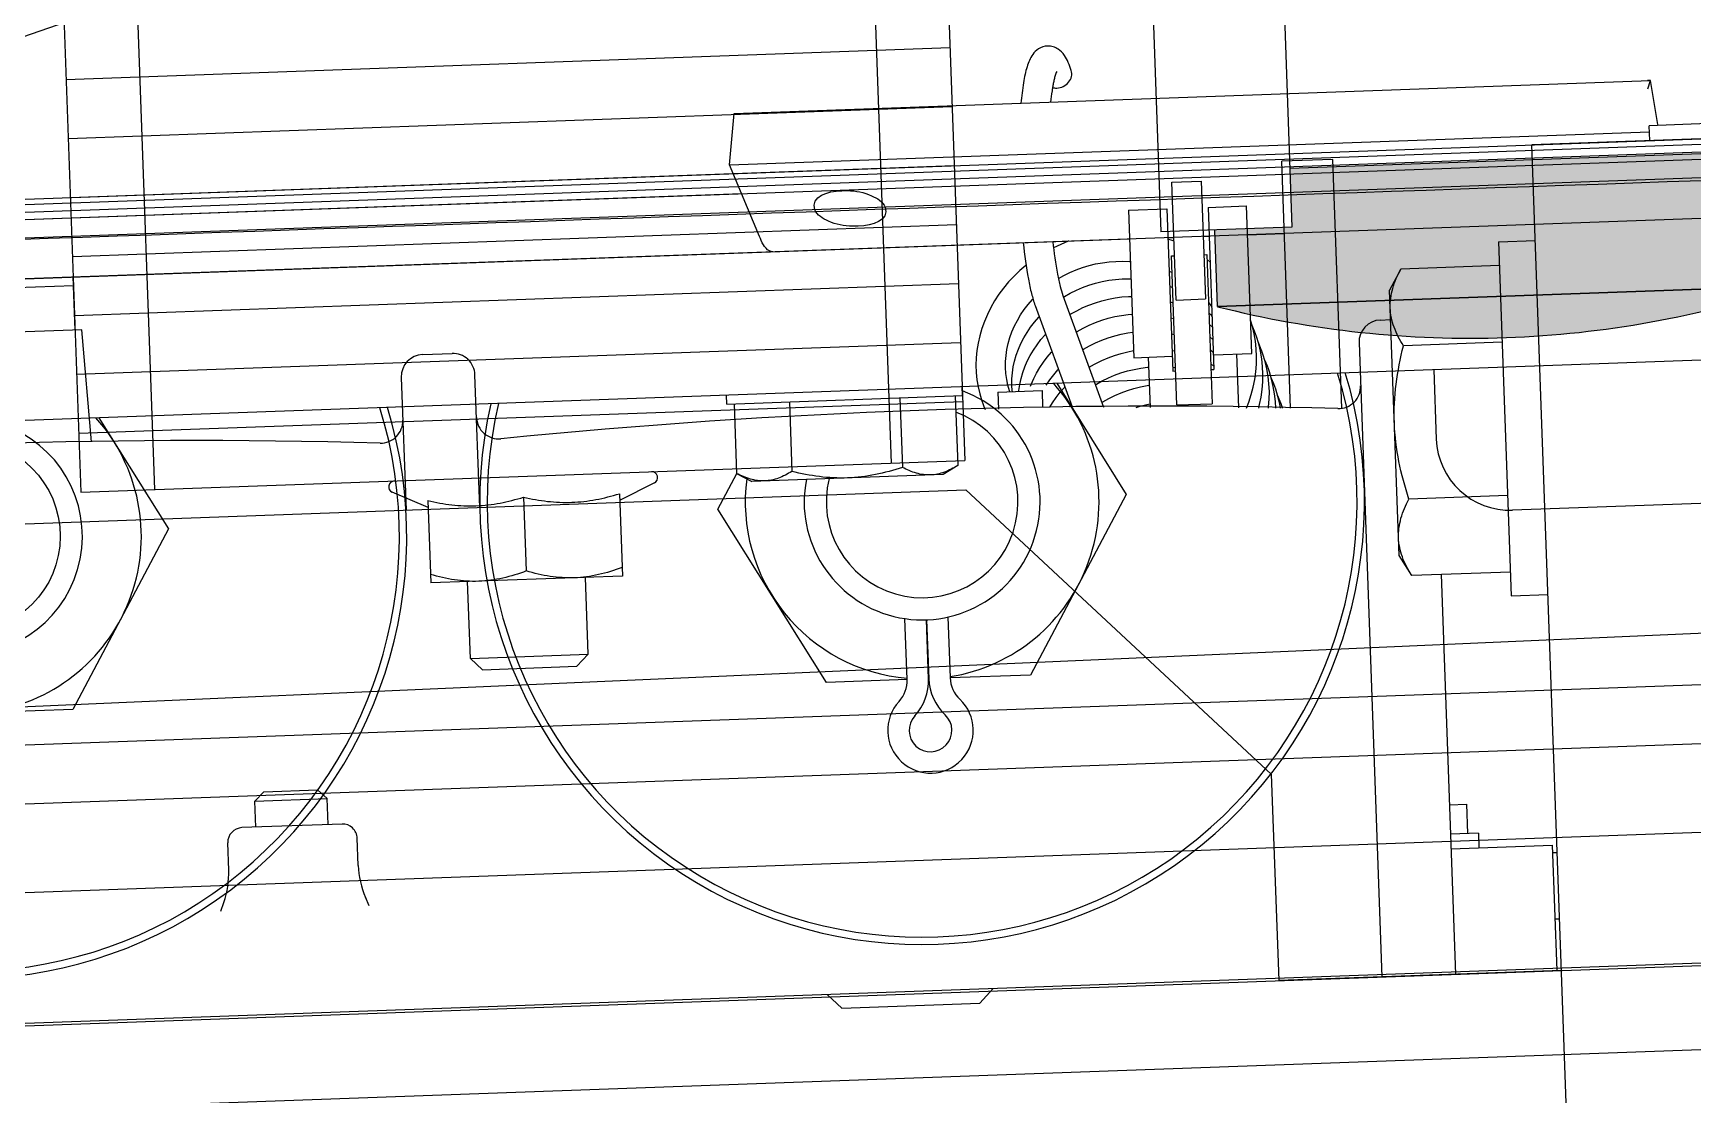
# Model space of a CAD drawing. Header units: millimetres. Extents: x 8884 to 18446, y 10737 to 16556.
# Drawn here: x 11240.74 to 11246.36, y 15458.94 to 15462.54 of the extents above; entities that cross this region are included whole.
import ezdxf

# ---------------------------------------------------------------- set-up
doc = ezdxf.new("R2010")
doc.units = ezdxf.units.MM
for name, color, linetype in [('ENSAMBLES', 7, 'Continuous'), ('FEATURES', 7, 'Continuous'), ('ZMATERIEL', 7, 'Continuous')]:
    doc.layers.add(name, color=color, linetype=linetype)

msp = doc.modelspace()

# ---------------------------------------------------------------- hatches: boundary and pattern name
at = {"layer": 'ZMATERIEL'}
for points in [[(11244.9968, 15462.0777), (11245.004, 15461.8778), (11244.7424, 15461.8684), (11244.7517, 15461.6086), (11246.7005, 15461.6786), (11246.6911, 15461.9385), (11246.4295, 15461.9291), (11246.4224, 15462.1289)], [(11246.7005, 15461.6786), (11246.7005, 15461.6786), (11244.7517, 15461.6086), (11244.7517, 15461.6086, 0.070709), (11245.7311, 15461.5037, 0.070709)]]:
    msp.add_hatch(color=252, dxfattribs=at).paths.add_polyline_path(points)

# ---------------------------------------------------------------- linework, layer by layer
at = {"color": 252, "linetype": 'Continuous'}
for p, q in [((11243.5732, 15463.0772, 84.487), (11243.6451, 15461.0784, 84.487)), ((11243.823, 15463.0861, 84.487), (11243.8949, 15461.0874, 84.487)), ((11240.825, 15462.9783, 84.487), (11240.8969, 15460.9796, 84.487)), ((11241.0748, 15462.9873, 84.487), (11241.1467, 15460.9886, 84.487)), ((11240.9013, 15462.5924, 84.487), (11239.9748, 15462.2723, 84.487)), ((11240.8465, 15462.3787, 84.487), (11243.8446, 15462.4865, 84.487)), ((11243.1124, 15462.2633, 84.487), (11246.2204, 15462.375, 84.487)), ((11246.2204, 15462.375, 84.487), (11246.2102, 15462.3747, 84.487)), ((11246.2111, 15462.3473, 84.487), (11246.2204, 15462.375, 84.487)), ((11246.2445, 15462.2262, 84.487), (11246.2204, 15462.375, 84.487)), ((11240.8537, 15462.1788, 84.487), (11243.8518, 15462.2867, 84.487)), ((11243.0969, 15462.0894, 84.487), (11243.1124, 15462.2633, 84.487)), ((11246.4155, 15462.2288, 84.487), (11246.2157, 15462.2216, 84.487)), ((11246.2175, 15462.1716, 84.487), (11246.2157, 15462.2216, 84.487)), ((11243.0969, 15462.0894, 84.487), (11246.2164, 15462.2016, 84.487)), ((11246.6343, 15462.1866, 84.487), (11245.8177, 15462.1572, 84.487)), ((11246.7896, 15462.1221, 84.487), (11234.5275, 15461.6811, 84.487)), ((11245.1423, 15462.1079, 84.487), (11244.9692, 15462.1017, 84.487)), ((11245.1726, 15461.2649, 84.487), (11245.1423, 15462.1079, 84.487)), ((11246.0387, 15456.0112, 84.487), (11245.8177, 15462.1572, 84.487)), ((11240.8609, 15461.979, 84.487), (11243.859, 15462.0868, 84.487)), ((11243.1984, 15461.8465, 84.487), (11243.0969, 15462.0894, 84.487)), ((11244.9993, 15461.2641, 84.487), (11244.9692, 15462.1017, 84.487)), ((11244.5965, 15462.0307, 84.487), (11244.6964, 15462.0343, 84.487)), ((11244.6108, 15461.631, 84.487), (11244.5965, 15462.0307, 84.487)), ((11244.6964, 15462.0343, 84.487), (11244.7108, 15461.6346, 84.487)), ((11243.1381, 15461.9908, 84.487), (11238.1682, 15461.8121, 84.487)), ((11243.3857, 15461.9372, 84.487), (11243.3832, 15461.9524, 84.487)), ((11243.6247, 15461.9458, 84.487), (11243.6272, 15461.9305, 84.487)), ((11244.4498, 15461.9354, 84.487), (11244.5797, 15461.9401, 84.487)), ((11244.5797, 15461.9401, 84.487), (11244.5995, 15461.3904, 84.487)), ((11244.7196, 15461.9451, 84.487), (11244.8495, 15461.9498, 84.487)), ((11244.7196, 15461.9451, 84.487), (11244.7394, 15461.3955, 84.487)), ((11244.8675, 15461.4501, 84.487), (11244.8495, 15461.9498, 84.487)), ((11246.9967, 15461.9294, 84.487), (11234.5347, 15461.4813, 84.487)), ((11240.8681, 15461.7791, 84.487), (11243.8662, 15461.8869, 84.487)), ((11244.4498, 15461.9354, 84.487), (11244.4678, 15461.4357, 84.487)), ((11238.1754, 15461.6122, 84.487), (11244.4533, 15461.838, 84.487)), ((11244.2456, 15461.8301, 84.487), (11244.2198, 15461.8197, 84.487)), ((11244.2471, 15461.8306, 84.487), (11244.2456, 15461.8301, 84.487)), ((11244.5832, 15461.8427, 84.487), (11244.6032, 15461.8434, 84.487)), ((11244.598, 15461.8324, 84.487), (11244.5834, 15461.8373, 84.487)), ((11244.6037, 15461.8301, 84.487), (11244.598, 15461.8324, 84.487)), ((11244.7031, 15461.847, 84.487), (11244.7231, 15461.8477, 84.487)), ((11244.853, 15461.8524, 84.487), (11244.978, 15461.8568, 84.487)), ((11245.7045, 15461.8279, 84.487), (11245.8294, 15461.8324, 84.487)), ((11245.7045, 15461.8279, 84.487), (11245.7476, 15460.6287, 84.487)), ((11244.2198, 15461.8197, 84.487), (11244.1951, 15461.8082, 84.487)), ((11244.5955, 15461.7806, 84.487), (11244.6055, 15461.7809, 84.487)), ((11244.6136, 15461.2754, 84.487), (11244.5955, 15461.7805, 84.487)), ((11244.7054, 15461.7845, 84.487), (11244.7154, 15461.7849, 84.487)), ((11244.7154, 15461.7849, 84.487), (11244.7336, 15461.2797, 84.487)), ((11244.0812, 15461.7308, 84.487), (11244.0616, 15461.7121, 84.487)), ((11244.1019, 15461.7485, 84.487), (11244.0812, 15461.7308, 84.487)), ((11244.1023, 15461.7488, 84.487), (11244.1019, 15461.7485, 84.487)), ((11244.2118, 15461.7035, 84.487), (11244.2305, 15461.7141, 84.487)), ((11244.2305, 15461.7141, 84.487), (11244.2511, 15461.7242, 84.487)), ((11244.2511, 15461.7242, 84.487), (11244.2722, 15461.7332, 84.487)), ((11244.2722, 15461.7332, 84.487), (11244.2939, 15461.7411, 84.487)), ((11244.2939, 15461.7411, 84.487), (11244.3159, 15461.7478, 84.487)), ((11244.3159, 15461.7478, 84.487), (11244.3383, 15461.7532, 84.487)), ((11244.3383, 15461.7532, 84.487), (11244.361, 15461.7575, 84.487)), ((11244.361, 15461.7575, 84.487), (11244.3838, 15461.7605, 84.487)), ((11244.3838, 15461.7605, 84.487), (11244.4068, 15461.7622, 84.487)), ((11244.4068, 15461.7622, 84.487), (11244.4297, 15461.7627, 84.487)), ((11244.4297, 15461.7627, 84.487), (11244.4526, 15461.7619, 84.487)), ((11244.4526, 15461.7619, 84.487), (11244.4561, 15461.7615, 84.487)), ((11244.5873, 15461.7287, 84.487), (11244.5975, 15461.7239, 84.487)), ((11244.7263, 15461.7599, 84.487), (11244.716, 15461.7681, 84.487)), ((11245.3728, 15461.7356, 84.487), (11245.3351, 15461.6646, 84.487)), ((11245.7074, 15461.7476, 84.487), (11245.3728, 15461.7356, 84.487)), ((11240.8719, 15461.6792, 84.487), (11239.4229, 15461.627, 84.487)), ((11240.8718, 15461.6824, 84.487), (11240.8708, 15461.7091, 84.487)), ((11240.8773, 15461.5293, 84.487), (11240.8719, 15461.6792, 84.487)), ((11240.8753, 15461.5792, 84.487), (11243.8734, 15461.687, 84.487)), ((11244.026, 15461.6718, 84.487), (11244.0102, 15461.6505, 84.487)), ((11244.0432, 15461.6924, 84.487), (11244.026, 15461.6718, 84.487)), ((11244.0616, 15461.7121, 84.487), (11244.0432, 15461.6924, 84.487)), ((11244.2523, 15461.6545, 84.487), (11244.2728, 15461.6647, 84.487)), ((11244.2728, 15461.6647, 84.487), (11244.2939, 15461.6737, 84.487)), ((11244.2939, 15461.6737, 84.487), (11244.3156, 15461.6816, 84.487)), ((11244.3156, 15461.6816, 84.487), (11244.3376, 15461.6883, 84.487)), ((11244.3376, 15461.6883, 84.487), (11244.36, 15461.6937, 84.487)), ((11244.36, 15461.6937, 84.487), (11244.3827, 15461.698, 84.487)), ((11244.3827, 15461.698, 84.487), (11244.4056, 15461.701, 84.487)), ((11244.4056, 15461.701, 84.487), (11244.4285, 15461.7027, 84.487)), ((11244.4285, 15461.7027, 84.487), (11244.4514, 15461.7032, 84.487)), ((11244.4514, 15461.7032, 84.487), (11244.4582, 15461.7029, 84.487)), ((11244.5892, 15461.6775, 84.487), (11244.5993, 15461.6734, 84.487)), ((11245.3675, 15460.7651, 84.487), (11245.3351, 15461.6646, 84.487)), ((11243.9826, 15461.6056, 84.487), (11243.971, 15461.5823, 84.487)), ((11243.9957, 15461.6284, 84.487), (11243.9826, 15461.6056, 84.487)), ((11244.0102, 15461.6505, 84.487), (11243.9957, 15461.6284, 84.487)), ((11244.0959, 15461.5985, 84.487), (11244.1093, 15461.6158, 84.487)), ((11244.1093, 15461.6158, 84.487), (11244.1237, 15461.6324, 84.487)), ((11244.1237, 15461.6324, 84.487), (11244.1259, 15461.6346, 84.487)), ((11244.1331, 15461.6125, 84.487), (11244.2586, 15461.2687, 84.487)), ((11244.227, 15461.6468, 84.487), (11244.3653, 15461.268, 84.487)), ((11244.229, 15461.6412, 84.487), (11244.2324, 15461.6433, 84.487)), ((11244.2324, 15461.6433, 84.487), (11244.2523, 15461.6545, 84.487)), ((11244.274, 15461.595, 84.487), (11244.2945, 15461.6052, 84.487)), ((11244.2945, 15461.6052, 84.487), (11244.3157, 15461.6142, 84.487)), ((11244.3157, 15461.6142, 84.487), (11244.3373, 15461.6221, 84.487)), ((11244.3373, 15461.6221, 84.487), (11244.3594, 15461.6288, 84.487)), ((11244.3594, 15461.6288, 84.487), (11244.3818, 15461.6342, 84.487)), ((11244.3818, 15461.6342, 84.487), (11244.4044, 15461.6385, 84.487)), ((11244.4044, 15461.6385, 84.487), (11244.4273, 15461.6415, 84.487)), ((11244.4273, 15461.6415, 84.487), (11244.4502, 15461.6432, 84.487)), ((11244.4502, 15461.6432, 84.487), (11244.4603, 15461.6434, 84.487)), ((11244.5911, 15461.6249, 84.487), (11244.6012, 15461.6215, 84.487)), ((11244.6108, 15461.631, 84.487), (11244.7108, 15461.6346, 84.487)), ((11244.7212, 15461.6225, 84.487), (11244.7318, 15461.6076, 84.487)), ((11243.9608, 15461.5585, 84.487), (11243.9522, 15461.5343, 84.487)), ((11243.971, 15461.5823, 84.487), (11243.9608, 15461.5585, 84.487)), ((11244.063, 15461.5431, 84.487), (11244.0728, 15461.5621, 84.487)), ((11244.0728, 15461.5621, 84.487), (11244.0837, 15461.5806, 84.487)), ((11244.0837, 15461.5806, 84.487), (11244.0959, 15461.5985, 84.487)), ((11244.1176, 15461.539, 84.487), (11244.131, 15461.5563, 84.487)), ((11244.131, 15461.5563, 84.487), (11244.1454, 15461.5729, 84.487)), ((11244.1454, 15461.5729, 84.487), (11244.1469, 15461.5744, 84.487)), ((11244.2508, 15461.5817, 84.487), (11244.2541, 15461.5838, 84.487)), ((11244.2541, 15461.5838, 84.487), (11244.274, 15461.595, 84.487)), ((11244.2957, 15461.5355, 84.487), (11244.3163, 15461.5457, 84.487)), ((11244.3163, 15461.5457, 84.487), (11244.3374, 15461.5547, 84.487)), ((11244.3374, 15461.5547, 84.487), (11244.359, 15461.5626, 84.487)), ((11244.359, 15461.5626, 84.487), (11244.3811, 15461.5692, 84.487)), ((11244.3811, 15461.5692, 84.487), (11244.4035, 15461.5747, 84.487)), ((11244.4035, 15461.5747, 84.487), (11244.4262, 15461.579, 84.487)), ((11244.4262, 15461.579, 84.487), (11244.449, 15461.582, 84.487)), ((11244.449, 15461.582, 84.487), (11244.4625, 15461.583, 84.487)), ((11244.593, 15461.5711, 84.487), (11244.6031, 15461.5684, 84.487)), ((11244.7225, 15461.5876, 84.487), (11244.7279, 15461.5818, 84.487)), ((11244.7239, 15461.5485, 84.487), (11244.7342, 15461.5387, 84.487)), ((11244.7279, 15461.5818, 84.487), (11244.7329, 15461.5756, 84.487)), ((11244.8697, 15461.5419, 84.487), (11244.8635, 15461.5623, 84.487)), ((11244.8772, 15461.5255, 84.487), (11244.8683, 15461.5465, 84.487)), ((11248.7478, 15461.5121, 84.487), (11235.991, 15461.0533, 84.487)), ((11240.8999, 15461.5301, 84.487), (11239.473, 15461.4788, 84.487)), ((11240.9334, 15461.151, 84.487), (11240.8999, 15461.5301, 84.487)), ((11243.9451, 15461.5098, 84.487), (11243.9396, 15461.485, 84.487)), ((11243.9522, 15461.5343, 84.487), (11243.9451, 15461.5098, 84.487)), ((11244.0417, 15461.484, 84.487), (11244.0475, 15461.504, 84.487)), ((11244.0475, 15461.504, 84.487), (11244.0546, 15461.5237, 84.487)), ((11244.0546, 15461.5237, 84.487), (11244.063, 15461.5431, 84.487)), ((11244.0848, 15461.4836, 84.487), (11244.0945, 15461.5026, 84.487)), ((11244.0945, 15461.5026, 84.487), (11244.1055, 15461.5211, 84.487)), ((11244.1055, 15461.5211, 84.487), (11244.1176, 15461.539, 84.487)), ((11244.1394, 15461.4795, 84.487), (11244.1527, 15461.4968, 84.487)), ((11244.1527, 15461.4968, 84.487), (11244.1672, 15461.5134, 84.487)), ((11244.1672, 15461.5134, 84.487), (11244.1687, 15461.5149, 84.487)), ((11244.2725, 15461.5222, 84.487), (11244.2758, 15461.5243, 84.487)), ((11244.2758, 15461.5243, 84.487), (11244.2957, 15461.5355, 84.487)), ((11244.338, 15461.4862, 84.487), (11244.3591, 15461.4952, 84.487)), ((11244.3591, 15461.4952, 84.487), (11244.3808, 15461.5031, 84.487)), ((11244.3808, 15461.5031, 84.487), (11244.4028, 15461.5097, 84.487)), ((11244.4028, 15461.5097, 84.487), (11244.4252, 15461.5152, 84.487)), ((11244.4252, 15461.5152, 84.487), (11244.4479, 15461.5195, 84.487)), ((11244.4479, 15461.5195, 84.487), (11244.4647, 15461.5217, 84.487)), ((11244.595, 15461.5162, 84.487), (11244.605, 15461.5141, 84.487)), ((11244.7254, 15461.5063, 84.487), (11244.7357, 15461.4978, 84.487)), ((11244.8756, 15461.5168, 84.487), (11244.8697, 15461.5419, 84.487)), ((11244.8799, 15461.4914, 84.487), (11244.8756, 15461.5168, 84.487)), ((11244.8805, 15461.5169, 84.487), (11244.8772, 15461.5255, 84.487)), ((11244.8827, 15461.4657, 84.487), (11244.8799, 15461.4914, 84.487)), ((11244.8839, 15461.507, 84.487), (11244.8805, 15461.5169, 84.487)), ((11244.8914, 15461.4824, 84.487), (11244.8839, 15461.507, 84.487)), ((11245.7167, 15461.488, 84.487), (11245.3821, 15461.4759, 84.487)), ((11240.8825, 15461.3794, 84.487), (11243.8805, 15461.4872, 84.487)), ((11243.9333, 15461.4352, 84.487), (11243.9325, 15461.4103, 84.487)), ((11243.9356, 15461.4601, 84.487), (11243.9333, 15461.4352, 84.487)), ((11243.9396, 15461.485, 84.487), (11243.9356, 15461.4601, 84.487)), ((11244.0328, 15461.423, 84.487), (11244.0343, 15461.4434, 84.487)), ((11244.0343, 15461.4434, 84.487), (11244.0373, 15461.4637, 84.487)), ((11244.0373, 15461.4637, 84.487), (11244.0417, 15461.484, 84.487)), ((11244.0634, 15461.4244, 84.487), (11244.0692, 15461.4445, 84.487)), ((11244.0692, 15461.4445, 84.487), (11244.0763, 15461.4642, 84.487)), ((11244.0763, 15461.4642, 84.487), (11244.0848, 15461.4836, 84.487)), ((11244.1065, 15461.4241, 84.487), (11244.1162, 15461.4431, 84.487)), ((11244.1162, 15461.4431, 84.487), (11244.1272, 15461.4616, 84.487)), ((11244.1272, 15461.4616, 84.487), (11244.1394, 15461.4795, 84.487)), ((11244.1611, 15461.42, 84.487), (11244.1744, 15461.4373, 84.487)), ((11244.1744, 15461.4373, 84.487), (11244.1889, 15461.4539, 84.487)), ((11244.1889, 15461.4539, 84.487), (11244.1904, 15461.4554, 84.487)), ((11244.2942, 15461.4627, 84.487), (11244.2976, 15461.4648, 84.487)), ((11244.2976, 15461.4648, 84.487), (11244.3175, 15461.476, 84.487)), ((11244.3175, 15461.476, 84.487), (11244.338, 15461.4862, 84.487)), ((11244.3597, 15461.4267, 84.487), (11244.3809, 15461.4357, 84.487)), ((11244.3809, 15461.4357, 84.487), (11244.4025, 15461.4436, 84.487)), ((11244.4025, 15461.4436, 84.487), (11244.4246, 15461.4502, 84.487)), ((11244.4246, 15461.4502, 84.487), (11244.447, 15461.4557, 84.487)), ((11244.447, 15461.4557, 84.487), (11244.4669, 15461.4595, 84.487)), ((11244.4678, 15461.4357, 84.487), (11244.5977, 15461.4404, 84.487)), ((11244.5239, 15461.267, 84.487), (11244.5177, 15461.4375, 84.487)), ((11244.597, 15461.4603, 84.487), (11244.607, 15461.4588, 84.487)), ((11244.727, 15461.4614, 84.487), (11244.7284, 15461.4606, 84.487)), ((11244.7284, 15461.4606, 84.487), (11244.7373, 15461.4541, 84.487)), ((11244.7376, 15461.4454, 84.487), (11244.8675, 15461.4501, 84.487)), ((11244.8241, 15461.2652, 84.487), (11244.8175, 15461.4483, 84.487)), ((11244.8838, 15461.4398, 84.487), (11244.8827, 15461.4657, 84.487)), ((11244.8834, 15461.4138, 84.487), (11244.8838, 15461.4398, 84.487)), ((11244.8989, 15461.466, 84.487), (11244.89, 15461.487, 84.487)), ((11244.8973, 15461.4573, 84.487), (11244.8914, 15461.4824, 84.487)), ((11244.9016, 15461.4319, 84.487), (11244.8973, 15461.4573, 84.487)), ((11244.9022, 15461.4574, 84.487), (11244.8989, 15461.466, 84.487)), ((11244.9044, 15461.4062, 84.487), (11244.9016, 15461.4319, 84.487)), ((11244.9057, 15461.4475, 84.487), (11244.9022, 15461.4574, 84.487)), ((11244.9131, 15461.4229, 84.487), (11244.9057, 15461.4475, 84.487)), ((11243.9325, 15461.4103, 84.487), (11243.9334, 15461.3855, 84.487)), ((11243.9334, 15461.3855, 84.487), (11243.9358, 15461.3609, 84.487)), ((11244.0326, 15461.4026, 84.487), (11244.0328, 15461.423, 84.487)), ((11244.034, 15461.3824, 84.487), (11244.0326, 15461.4026, 84.487)), ((11244.0367, 15461.3623, 84.487), (11244.034, 15461.3824, 84.487)), ((11244.0545, 15461.3635, 84.487), (11244.0561, 15461.3839, 84.487)), ((11244.0561, 15461.3839, 84.487), (11244.0591, 15461.4042, 84.487)), ((11244.0591, 15461.4042, 84.487), (11244.0634, 15461.4244, 84.487)), ((11244.0852, 15461.3649, 84.487), (11244.0909, 15461.385, 84.487)), ((11244.0909, 15461.385, 84.487), (11244.098, 15461.4047, 84.487)), ((11244.098, 15461.4047, 84.487), (11244.1065, 15461.4241, 84.487)), ((11244.1282, 15461.3646, 84.487), (11244.1379, 15461.3836, 84.487)), ((11244.1379, 15461.3836, 84.487), (11244.1489, 15461.4021, 84.487)), ((11244.1489, 15461.4021, 84.487), (11244.1611, 15461.42, 84.487)), ((11244.1828, 15461.3605, 84.487), (11244.1962, 15461.3778, 84.487)), ((11244.1962, 15461.3778, 84.487), (11244.2106, 15461.3944, 84.487)), ((11244.2106, 15461.3944, 84.487), (11244.2121, 15461.3959, 84.487)), ((11244.3159, 15461.4032, 84.487), (11244.3193, 15461.4053, 84.487)), ((11244.3193, 15461.4053, 84.487), (11244.3392, 15461.4165, 84.487)), ((11244.3392, 15461.4165, 84.487), (11244.3597, 15461.4267, 84.487)), ((11244.3814, 15461.3672, 84.487), (11244.4026, 15461.3762, 84.487)), ((11244.4026, 15461.3762, 84.487), (11244.4242, 15461.384, 84.487)), ((11244.4242, 15461.384, 84.487), (11244.4463, 15461.3907, 84.487)), ((11244.4463, 15461.3907, 84.487), (11244.4687, 15461.3962, 84.487)), ((11244.4687, 15461.3962, 84.487), (11244.4913, 15461.4005, 84.487)), ((11244.4913, 15461.4005, 84.487), (11244.5142, 15461.4035, 84.487)), ((11244.5142, 15461.4035, 84.487), (11244.519, 15461.4038, 84.487)), ((11244.599, 15461.4034, 84.487), (11244.6057, 15461.4027, 84.487)), ((11244.5995, 15461.3904, 84.487), (11244.6095, 15461.3908, 84.487)), ((11244.6057, 15461.4027, 84.487), (11244.6091, 15461.4022, 84.487)), ((11244.7287, 15461.4144, 84.487), (11244.7316, 15461.4128, 84.487)), ((11244.7294, 15461.3951, 84.487), (11244.7394, 15461.3955, 84.487)), ((11244.7316, 15461.4128, 84.487), (11244.7389, 15461.4082, 84.487)), ((11244.8779, 15461.3618, 84.487), (11244.8814, 15461.3878, 84.487)), ((11244.8814, 15461.3878, 84.487), (11244.8834, 15461.4138, 84.487)), ((11244.9056, 15461.3803, 84.487), (11244.9044, 15461.4062, 84.487)), ((11244.9052, 15461.3543, 84.487), (11244.9056, 15461.3803, 84.487)), ((11244.9207, 15461.4065, 84.487), (11244.9117, 15461.4274, 84.487)), ((11244.919, 15461.3978, 84.487), (11244.9131, 15461.4229, 84.487)), ((11244.9233, 15461.3724, 84.487), (11244.919, 15461.3978, 84.487)), ((11244.9239, 15461.3979, 84.487), (11244.9207, 15461.4065, 84.487)), ((11244.9274, 15461.388, 84.487), (11244.9239, 15461.3979, 84.487)), ((11244.9348, 15461.3634, 84.487), (11244.9274, 15461.388, 84.487)), ((11245.4849, 15461.3948, 84.487), (11245.4933, 15461.1599, 84.487)), ((11243.887, 15461.3073, 84.487), (11243.8859, 15461.3373, 84.487)), ((11243.9358, 15461.3609, 84.487), (11243.9398, 15461.3366, 84.487)), ((11243.9398, 15461.3366, 84.487), (11243.9453, 15461.3127, 84.487)), ((11244.0067, 15461.3191, 84.487), (11244.1566, 15461.3245, 84.487)), ((11244.0067, 15461.3191, 84.487), (11244.0087, 15461.2616, 84.487)), ((11244.0409, 15461.3426, 84.487), (11244.0367, 15461.3623, 84.487)), ((11244.0465, 15461.3232, 84.487), (11244.0409, 15461.3426, 84.487)), ((11244.0474, 15461.3206, 84.487), (11244.0465, 15461.3232, 84.487)), ((11244.0544, 15461.3431, 84.487), (11244.0545, 15461.3635, 84.487)), ((11244.0557, 15461.3229, 84.487), (11244.0544, 15461.3431, 84.487)), ((11244.056, 15461.3209, 84.487), (11244.0557, 15461.3229, 84.487)), ((11244.0776, 15461.3216, 84.487), (11244.0778, 15461.3244, 84.487)), ((11244.0778, 15461.3244, 84.487), (11244.0808, 15461.3447, 84.487)), ((11244.0808, 15461.3447, 84.487), (11244.0852, 15461.3649, 84.487)), ((11244.1174, 15461.3386, 84.487), (11244.1198, 15461.3452, 84.487)), ((11244.1198, 15461.3452, 84.487), (11244.1282, 15461.3646, 84.487)), ((11244.1566, 15461.3245, 84.487), (11244.1586, 15461.267, 84.487)), ((11244.1706, 15461.3426, 84.487), (11244.1828, 15461.3605, 84.487)), ((11244.2179, 15461.3183, 84.487), (11244.2324, 15461.3349, 84.487)), ((11244.2324, 15461.3349, 84.487), (11244.2339, 15461.3364, 84.487)), ((11244.3377, 15461.3437, 84.487), (11244.341, 15461.3458, 84.487)), ((11244.341, 15461.3458, 84.487), (11244.3609, 15461.357, 84.487)), ((11244.3609, 15461.357, 84.487), (11244.3814, 15461.3672, 84.487)), ((11244.4243, 15461.3167, 84.487), (11244.4459, 15461.3245, 84.487)), ((11244.4459, 15461.3245, 84.487), (11244.468, 15461.3312, 84.487)), ((11244.468, 15461.3312, 84.487), (11244.4904, 15461.3367, 84.487)), ((11244.4904, 15461.3367, 84.487), (11244.5131, 15461.341, 84.487)), ((11244.5131, 15461.341, 84.487), (11244.5212, 15461.342, 84.487)), ((11244.866, 15461.3104, 84.487), (11244.8727, 15461.336, 84.487)), ((11244.8727, 15461.336, 84.487), (11244.8779, 15461.3618, 84.487)), ((11244.8996, 15461.3023, 84.487), (11244.9032, 15461.3283, 84.487)), ((11244.9032, 15461.3283, 84.487), (11244.9052, 15461.3543, 84.487)), ((11244.9261, 15461.3467, 84.487), (11244.9233, 15461.3724, 84.487)), ((11244.9273, 15461.3208, 84.487), (11244.9261, 15461.3467, 84.487)), ((11244.9269, 15461.2949, 84.487), (11244.9273, 15461.3208, 84.487)), ((11244.9424, 15461.347, 84.487), (11244.9335, 15461.3679, 84.487)), ((11244.9407, 15461.3383, 84.487), (11244.9348, 15461.3634, 84.487)), ((11244.9451, 15461.3129, 84.487), (11244.9407, 15461.3383, 84.487)), ((11244.9456, 15461.3384, 84.487), (11244.9424, 15461.347, 84.487)), ((11244.9491, 15461.3285, 84.487), (11244.9456, 15461.3384, 84.487)), ((11244.9566, 15461.3039, 84.487), (11244.9491, 15461.3285, 84.487)), ((11240.8897, 15461.1795, 84.487), (11243.8877, 15461.2873, 84.487)), ((11243.0875, 15461.2785, 84.487), (11243.0865, 15461.3085, 84.487)), ((11243.0875, 15461.2785, 84.487), (11243.887, 15461.3073, 84.487)), ((11243.1122, 15461.2794, 84.487), (11243.1207, 15461.0436, 84.487)), ((11243.2998, 15461.2862, 84.487), (11243.3082, 15461.0503, 84.487)), ((11243.6748, 15461.2997, 84.487), (11243.6833, 15461.0638, 84.487)), ((11243.8623, 15461.3064, 84.487), (11243.8708, 15461.0706, 84.487)), ((11243.9453, 15461.3127, 84.487), (11243.9524, 15461.2892, 84.487)), ((11243.9524, 15461.2892, 84.487), (11243.9555, 15461.2803, 84.487)), ((11243.9555, 15461.2803, 84.487), (11243.9592, 15461.2707, 84.487)), ((11243.9592, 15461.2707, 84.487), (11243.9638, 15461.26, 84.487)), ((11244.1834, 15461.2679, 84.487), (11244.1924, 15461.2831, 84.487)), ((11244.1924, 15461.2831, 84.487), (11244.2046, 15461.301, 84.487)), ((11244.2046, 15461.301, 84.487), (11244.2179, 15461.3183, 84.487)), ((11244.2483, 15461.2687, 84.487), (11244.2541, 15461.2754, 84.487)), ((11244.2541, 15461.2754, 84.487), (11244.2556, 15461.2769, 84.487)), ((11244.3594, 15461.2842, 84.487), (11244.3628, 15461.2863, 84.487)), ((11244.3628, 15461.2863, 84.487), (11244.3826, 15461.2975, 84.487)), ((11244.3826, 15461.2975, 84.487), (11244.4032, 15461.3077, 84.487)), ((11244.4032, 15461.3077, 84.487), (11244.4243, 15461.3167, 84.487)), ((11244.4753, 15461.2673, 84.487), (11244.4897, 15461.2717, 84.487)), ((11244.4897, 15461.2717, 84.487), (11244.5121, 15461.2772, 84.487)), ((11244.5121, 15461.2772, 84.487), (11244.5234, 15461.2793, 84.487)), ((11244.6136, 15461.2754, 84.487), (11244.7336, 15461.2797, 84.487)), ((11244.8498, 15461.265, 84.487), (11244.8577, 15461.2851, 84.487)), ((11244.8577, 15461.2851, 84.487), (11244.866, 15461.3104, 84.487)), ((11244.8913, 15461.2648, 84.487), (11244.8944, 15461.2765, 84.487)), ((11244.8944, 15461.2765, 84.487), (11244.8996, 15461.3023, 84.487)), ((11244.9243, 15461.2646, 84.487), (11244.9249, 15461.2688, 84.487)), ((11244.9249, 15461.2688, 84.487), (11244.9269, 15461.2949, 84.487)), ((11244.9478, 15461.2872, 84.487), (11244.9451, 15461.3129, 84.487)), ((11244.9489, 15461.2644, 84.487), (11244.9478, 15461.2872, 84.487)), ((11244.9641, 15461.2875, 84.487), (11244.9552, 15461.3084, 84.487)), ((11244.9625, 15461.2788, 84.487), (11244.9566, 15461.3039, 84.487)), ((11244.9649, 15461.2643, 84.487), (11244.9625, 15461.2788, 84.487)), ((11244.9674, 15461.2789, 84.487), (11244.9641, 15461.2875, 84.487)), ((11244.9709, 15461.269, 84.487), (11244.9674, 15461.2789, 84.487)), ((11244.9723, 15461.2643, 84.487), (11244.9709, 15461.269, 84.487)), ((11240.8969, 15460.9796, 84.487), (11243.8949, 15461.0874, 84.487)), ((11243.1207, 15461.0436, 84.487), (11243.172, 15461.0164, 84.487)), ((11243.8216, 15461.0398, 84.487), (11243.172, 15461.0164, 84.487)), ((11243.8708, 15461.0706, 84.487), (11243.8216, 15461.0398, 84.487)), ((11238.5788, 15460.7962, 84.487), (11243.8985, 15460.9875, 84.487)), ((11242.8417, 15461.0114, 84.487), (11242.7241, 15460.9513, 84.487)), ((11244.9338, 15460.0241, 84.487), (11243.8985, 15460.9875, 84.487)), ((11242.0745, 15460.928, 84.487), (11241.9528, 15460.9794, 84.487)), ((11242.0736, 15460.9514, 84.487), (11242.0837, 15460.6721, 84.487)), ((11242.3984, 15460.9631, 84.487), (11242.4074, 15460.7128, 84.487)), ((11242.7232, 15460.9747, 84.487), (11242.7333, 15460.6954, 84.487)), ((11245.7354, 15460.9687, 84.487), (11245.4008, 15460.9567, 84.487)), ((11247.0014, 15460.964, 84.487), (11245.7522, 15460.9191, 84.487)), ((11245.4101, 15460.697, 84.487), (11245.3675, 15460.7651, 84.487)), ((11245.7447, 15460.709, 84.487), (11245.4101, 15460.697, 84.487)), ((11242.7333, 15460.6954, 84.487), (11242.0837, 15460.6721, 84.487)), ((11242.2179, 15460.4167, 84.487), (11242.2086, 15460.6766, 84.487)), ((11242.6177, 15460.4311, 84.487), (11242.6083, 15460.6909, 84.487)), ((11233.8911, 15459.9534, 84.487), (11248.6255, 15460.6008, 84.487)), ((11245.7476, 15460.6287, 84.487), (11245.8725, 15460.6332, 84.487)), ((11242.2179, 15460.4167, 84.487), (11242.6177, 15460.4311, 84.487)), ((11242.6177, 15460.4311, 84.487), (11242.5791, 15460.3897, 84.487)), ((11247.3832, 15460.3623, 84.487), (11234.3517, 15459.8937, 84.487)), ((11242.2179, 15460.4167, 84.487), (11242.2594, 15460.3782, 84.487)), ((11242.2594, 15460.3782, 84.487), (11242.5791, 15460.3897, 84.487)), ((11247.3904, 15460.1625, 84.487), (11234.7986, 15459.7096, 84.487)), ((11247.3904, 15460.1625, 84.487), (11234.7986, 15459.7096, 84.487)), ((11247.6053, 15460.1702, 84.487), (11236.1277, 15459.7574, 84.487)), ((11241.5174, 15459.9648, 84.487), (11241.6999, 15459.9713, 84.487)), ((11241.6999, 15459.9713, 84.487), (11241.7322, 15459.9413, 84.487)), ((11244.9338, 15460.0241, 84.487), (11244.959, 15459.3245, 84.487)), ((11241.5174, 15459.9648, 84.487), (11241.4874, 15459.9325, 84.487)), ((11241.4874, 15459.9325, 84.487), (11241.7322, 15459.9413, 84.487)), ((11241.4905, 15459.8447, 84.487), (11241.4874, 15459.9325, 84.487)), ((11241.7354, 15459.8535, 84.487), (11241.7322, 15459.9413, 84.487)), ((11245.5379, 15459.9207, 84.487), (11245.5961, 15459.9228, 84.487)), ((11245.5961, 15459.9228, 84.487), (11245.5997, 15459.8229, 84.487)), ((11247.4162, 15459.8632, 84.487), (11236.1385, 15459.4576, 84.487)), ((11241.7826, 15459.8552, 84.487), (11241.4433, 15459.843, 84.487)), ((11241.8377, 15459.7151, 84.487), (11241.8344, 15459.807, 84.487)), ((11245.6364, 15459.8242, 84.487), (11245.5415, 15459.8208, 84.487)), ((11245.6364, 15459.8242, 84.487), (11245.6382, 15459.7742, 84.487)), ((11241.3984, 15459.6993, 84.487), (11241.3951, 15459.7912, 84.487)), ((11245.5433, 15459.7708, 84.487), (11245.8881, 15459.7832, 84.487)), ((11245.9034, 15459.3585, 84.487), (11245.8881, 15459.7832, 84.487)), ((11245.889, 15459.7582, 84.487), (11245.904, 15459.7588, 84.487)), ((11241.3713, 15459.5594, 84.487), (11241.3818, 15459.5895, 84.487)), ((11241.8748, 15459.5775, 84.487), (11241.8621, 15459.6068, 84.487)), ((11245.8971, 15459.5334, 84.487), (11245.9121, 15459.5339, 84.487)), ((11249.7306, 15459.5041, 84.487), (11236.8389, 15459.0405, 84.487)), ((11234.8155, 15458.9597, 84.487), (11248.3068, 15459.4449, 84.487)), ((11245.9183, 15459.359, 84.487), (11244.959, 15459.3245, 84.487)), ((11243.9913, 15459.2977, 84.487), (11243.9451, 15459.248, 84.487)), ((11243.4277, 15459.2775, 84.487), (11243.4774, 15459.2312, 84.487)), ((11243.4774, 15459.2312, 84.487), (11243.9451, 15459.248, 84.487)), ((11225.8815, 15458.3533, 84.487), (11247.3177, 15459.1242, 84.487))]:
    msp.add_line(p, q, dxfattribs=at)
for centre, radius, start, end in [((11245.7432, 15461.1689, 84.487), 0.25, 182.0597, 272.0597), ((11242.8326, 15461.0292, 84.487), 0.02, 297.0597, 92.0597), ((11241.9606, 15460.9979, 84.487), 0.02, 92.0597, 247.0597), ((11241.4451, 15459.793, 84.487), 0.05, 92.0597, 182.0597), ((11241.7844, 15459.8052, 84.487), 0.05, 2.0597, 92.0597), ((11241.0986, 15459.6885, 84.487), 0.3, 340.7228, 2.0597), ((11242.1375, 15459.7259, 84.487), 0.3, 182.0597, 203.3965)]:
    msp.add_arc(centre, radius, start, end, dxfattribs=at)
for points, start_tangent, end_tangent in [([(11244.175, 15462.4919, 84.487), (11244.1442, 15462.482, 84.487), (11244.1249, 15462.4633, 84.487), (11244.1135, 15462.4432, 84.487), (11244.1055, 15462.4212, 84.487), (11244.099, 15462.3961, 84.487), (11244.0935, 15462.3673, 84.487), (11244.0849, 15462.2983, 84.487)], (-0.999355, -0.035922), (-0.091374, -0.995817)), ([(11244.2555, 15462.409, 84.487), (11244.2453, 15462.4365, 84.487), (11244.2323, 15462.4602, 84.487), (11244.2111, 15462.4815, 84.487), (11244.1946, 15462.4893, 84.487), (11244.175, 15462.4919, 84.487)], (-0.304025, 0.952664), (-0.999355, -0.035922)), ([(11244.2062, 15462.4051, 84.487), (11244.2034, 15462.3986, 84.487), (11244.2011, 15462.392, 84.487), (11244.1975, 15462.3784, 84.487), (11244.1946, 15462.3647, 84.487), (11244.1921, 15462.3509, 84.487)], (-0.494038, -0.86944), (-0.163433, -0.986554)), ([(11244.2061, 15462.3495, 84.487), (11244.2286, 15462.3551, 84.487), (11244.2467, 15462.3691, 84.487), (11244.2564, 15462.3885, 84.487), (11244.2555, 15462.409, 84.487)], (0.999354, 0.03594), (-0.304023, 0.952665)), ([(11244.1921, 15462.3509, 84.487), (11244.1904, 15462.3398, 84.487), (11244.1857, 15462.302, 84.487)], (-0.163414, -0.986558), (-0.102532, -0.99473)), ([(11244.1921, 15462.3508, 84.487), (11244.2061, 15462.3495, 84.487)], (0.974166, -0.225834), (0.999354, 0.03594)), ([(11243.3832, 15461.9524, 84.487), (11243.4953, 15462.0019, 84.487), (11243.5783, 15461.9846, 84.487), (11243.6247, 15461.9458, 84.487)], (0.09108, 0.995844), (0.385414, -0.922744)), ([(11243.6272, 15461.9305, 84.487), (11243.5152, 15461.881, 84.487), (11243.4322, 15461.8983, 84.487), (11243.3857, 15461.9372, 84.487)], (-0.09108, -0.995844), (-0.385414, 0.922744)), ([(11243.2437, 15461.7945, 84.487), (11243.2322, 15461.7975, 84.487), (11243.1984, 15461.8465, 84.487)], (-0.999354, -0.03594), (-0.385414, 0.922744)), ([(11244.1927, 15461.8286, 84.487), (11244.2087, 15461.7188, 84.487), (11244.2179, 15461.677, 84.487), (11244.227, 15461.6468, 84.487)], (0.110532, -0.993873), (0.343007, -0.939333)), ([(11244.0925, 15461.825, 84.487), (11244.1101, 15461.702, 84.487), (11244.1209, 15461.6527, 84.487), (11244.1331, 15461.6125, 84.487)], (0.107064, -0.994252), (0.343007, -0.939333)), ([(11245.3373, 15461.6043, 84.487), (11245.3457, 15461.6703, 84.487), (11245.3728, 15461.7356, 84.487)], (-0.03594, 0.999354), (0.468552, 0.883436)), ([(11245.3821, 15461.4759, 84.487), (11245.3505, 15461.5391, 84.487), (11245.3373, 15461.6043, 84.487)], (-0.530802, 0.847496), (-0.03594, 0.999354)), ([(11245.3513, 15461.2148, 84.487), (11245.3574, 15461.3465, 84.487), (11245.3821, 15461.4759, 84.487)], (-0.03594, 0.999354), (0.242641, 0.970116)), ([(11245.4008, 15460.9567, 84.487), (11245.3668, 15461.084, 84.487), (11245.3513, 15461.2148, 84.487)], (-0.311701, 0.95018), (-0.03594, 0.999354)), ([(11243.2155, 15461.018, 84.487), (11243.1917, 15461.0191, 84.487), (11243.1678, 15461.0241, 84.487), (11243.1207, 15461.0436, 84.487)], (-0.999354, -0.03594), (-0.883436, 0.468552)), ([(11243.3082, 15461.0503, 84.487), (11243.2626, 15461.0275, 84.487), (11243.2392, 15461.0208, 84.487), (11243.2155, 15461.018, 84.487)], (-0.847496, -0.530802), (-0.999354, -0.03594)), ([(11243.4968, 15461.0281, 84.487), (11243.4017, 15461.0325, 84.487), (11243.3082, 15461.0503, 84.487)], (-0.999354, -0.03594), (-0.970116, 0.242641)), ([(11243.6833, 15461.0638, 84.487), (11243.5913, 15461.0393, 84.487), (11243.4968, 15461.0281, 84.487)], (-0.95018, -0.311701), (-0.999354, -0.03594)), ([(11243.7781, 15461.0382, 84.487), (11243.7542, 15461.0393, 84.487), (11243.7304, 15461.0443, 84.487), (11243.6833, 15461.0638, 84.487)], (-0.999354, -0.03594), (-0.883436, 0.468552)), ([(11243.8708, 15461.0706, 84.487), (11243.8252, 15461.0477, 84.487), (11243.8018, 15461.0411, 84.487), (11243.7781, 15461.0382, 84.487)], (-0.847496, -0.530802), (-0.999354, -0.03594)), ([(11242.0736, 15460.9514, 84.487), (11242.1549, 15460.9371, 84.487), (11242.2369, 15460.9338, 84.487), (11242.3184, 15460.943, 84.487), (11242.3984, 15460.9631, 84.487)], (0.974337, -0.225094), (0.955651, 0.294503)), ([(11242.3984, 15460.9631, 84.487), (11242.4797, 15460.9488, 84.487), (11242.5617, 15460.9455, 84.487), (11242.6432, 15460.9547, 84.487), (11242.7232, 15460.9747, 84.487)], (0.974337, -0.225094), (0.955651, 0.294503)), ([(11245.3653, 15460.8254, 84.487), (11245.3738, 15460.8914, 84.487), (11245.4008, 15460.9567, 84.487)], (-0.03594, 0.999354), (0.468552, 0.883436)), ([(11245.4101, 15460.697, 84.487), (11245.3785, 15460.7602, 84.487), (11245.3653, 15460.8254, 84.487)], (-0.530802, 0.847496), (-0.03594, 0.999354)), ([(11242.2461, 15460.6779, 84.487), (11242.1637, 15460.6828, 84.487), (11242.0826, 15460.7011, 84.487)], (-0.999354, -0.03594), (-0.959436, 0.281928)), ([(11242.4074, 15460.7128, 84.487), (11242.3279, 15460.6887, 84.487), (11242.2461, 15460.6779, 84.487)], (-0.936705, -0.350119), (-0.999354, -0.03594)), ([(11242.5709, 15460.6896, 84.487), (11242.4885, 15460.6945, 84.487), (11242.4074, 15460.7128, 84.487)], (-0.999354, -0.03594), (-0.959436, 0.281928)), ([(11242.7322, 15460.7244, 84.487), (11242.6527, 15460.7004, 84.487), (11242.5709, 15460.6896, 84.487)], (-0.936705, -0.350119), (-0.999354, -0.03594))]:
    msp.add_spline(points, degree=3, dxfattribs=dict(at, start_tangent=start_tangent, end_tangent=end_tangent))
at = {"layer": 'ENSAMBLES', "color": 252, "linetype": 'Continuous'}
for p, q in [((11234.0209, 15461.733, 84.487), (11248.532, 15462.2548, 84.487)), ((11248.3503, 15462.116, 84.487), (11233.6598, 15461.5877, 84.487)), ((11245.3037, 15461.5634, 84.487), (11245.3387, 15461.5646, 84.487)), ((11242.0558, 15461.4466, 84.487), (11242.1558, 15461.4502, 84.487)), ((11245.2315, 15461.4857, 84.487), (11245.3087, 15459.3371, 84.487)), ((11242.2496, 15460.9282, 84.487), (11242.2334, 15461.3779, 84.487)), ((11241.9836, 15461.3689, 84.487), (11241.9997, 15460.9192, 84.487)), ((11245.5099, 15460.7006, 84.487), (11245.5586, 15459.3461, 84.487))]:
    msp.add_line(p, q, dxfattribs=at)
for centre, radius, start, end in [((12113.463, -9387.026, 84.487), 24864.1843, 91.99331884, 92.02779769), ((11245.3064, 15461.4884, 84.487), 0.075, 92.0597, 182.0597), ((11242.0585, 15461.3716, 84.487), 0.075, 92.0597, 182.0597), ((11242.1585, 15461.3752, 84.487), 0.075, 2.0597, 92.0597), ((11245.1617, 15461.3381, 84.487), 0.075, 268.4406, 2.0597), ((11244.5474, 15438.7715, 84.487), 22.5, 88.44057, 95.67874), ((11241.9138, 15461.2213, 84.487), 0.075, 268.4406, 2.0597), ((11242.3136, 15461.2357, 84.487), 0.075, 182.0597, 275.6787), ((11241.2995, 15438.6547, 84.487), 22.5, 88.44057, 95.67874)]:
    msp.add_arc(centre, radius, start, end, dxfattribs=at)
at = {"layer": 'FEATURES', "color": 252, "linetype": 'Continuous'}
for p, q in [((11248.476, 15462.2328, 84.487), (11235.3233, 15461.7598, 84.487)), ((11235.2675, 15461.7328, 84.487), (11248.2501, 15462.1997, 84.487))]:
    msp.add_line(p, q, dxfattribs=at)
at = {"layer": 'ZMATERIEL', "color": 252, "linetype": 'Continuous'}
for p, q in [((11244.5094, 15463.2609, 84.487), (11244.5597, 15461.8618, 84.487)), ((11244.5094, 15463.2609, 84.487), (11244.5597, 15461.8618, 84.487)), ((11244.9537, 15463.2769, 84.487), (11245.004, 15461.8778, 84.487)), ((11244.9537, 15463.2769, 84.487), (11245.004, 15461.8778, 84.487)), ((11244.9968, 15462.0777, 84.487), (11246.4224, 15462.1289, 84.487)), ((11244.9968, 15462.0777, 84.487), (11246.4224, 15462.1289, 84.487)), ((11245.004, 15461.8778, 84.487), (11244.5597, 15461.8618, 84.487)), ((11245.004, 15461.8778, 84.487), (11244.5597, 15461.8618, 84.487)), ((11244.7517, 15461.6086, 84.487), (11244.7424, 15461.8684, 84.487)), ((11244.7517, 15461.6086, 84.487), (11246.7005, 15461.6786, 84.487)), ((11246.7005, 15461.6786, 84.487), (11244.7517, 15461.6086, 84.487)), ((11244.2063, 15461.3488, 84.487), (11244.4422, 15460.972, 84.487)), ((11240.9584, 15461.232, 84.487), (11241.1943, 15460.8552, 84.487)), ((11243.0575, 15460.9222, 84.487), (11243.1216, 15461.0431, 84.487)), ((11244.4422, 15460.972, 84.487), (11244.1176, 15460.36, 84.487)), ((11243.4252, 15460.3351, 84.487), (11243.0575, 15460.9222, 84.487)), ((11241.1943, 15460.8552, 84.487), (11240.8697, 15460.2432, 84.487)), ((11243.699, 15460.3449, 84.487), (11243.6915, 15460.5516, 84.487)), ((11243.7714, 15460.3475, 84.487), (11243.7642, 15460.5474, 84.487)), ((11243.7652, 15460.5474, 84.487), (11243.7724, 15460.3475, 84.487)), ((11243.8374, 15460.557, 84.487), (11243.8449, 15460.3502, 84.487)), ((11243.699, 15460.3449, 84.487), (11243.4252, 15460.3351, 84.487)), ((11244.1176, 15460.36, 84.487), (11243.8449, 15460.3502, 84.487)), ((11240.8697, 15460.2432, 84.487), (11240.597, 15460.2333, 84.487))]:
    msp.add_line(p, q, dxfattribs=at)
msp.add_circle((11240.502, 15460.8303, 84.487), 0.325, dxfattribs=at)
for centre, radius, start, end in [((11245.6003, 15465.0012, 84.487), 3.5, 272.1417, 288.3201), ((11245.6104, 15465.0016, 84.487), 3.5, 255.7992, 271.9776), ((11243.7499, 15460.9471, 84.487), 1.5, 167.1873, 16.932), ((11243.7499, 15460.9471, 84.487), 1.475, 166.9292, 17.1901), ((11243.7499, 15460.9471, 84.487), 0.4, 169.0568, 70.0353), ((11243.7499, 15460.9471, 84.487), 0.6, 279.0961, 41.9759), ((11240.502, 15460.8303, 84.487), 1.5, 167.1873, 16.932), ((11240.502, 15460.8303, 84.487), 1.475, 166.9292, 17.1901), ((11240.502, 15460.8303, 84.487), 0.4, 107.8002, 76.3191), ((11240.502, 15460.8303, 84.487), 0.6, 279.0961, 41.9759), ((11243.7499, 15460.9471, 84.487), 0.325, 165.983, 69.3867), ((11243.7499, 15460.9471, 84.487), 0.6, 172.5019, 265.1195), ((11243.5954, 15460.3412, 84.487), 0.1037, 317.3323, 2.0597), ((11243.5954, 15460.3412, 84.487), 0.1762, 317.3323, 2.0597), ((11243.9485, 15460.3539, 84.487), 0.1762, 182.0597, 226.787), ((11243.9485, 15460.3539, 84.487), 0.1037, 182.0597, 226.787), ((11243.7782, 15460.1726, 84.487), 0.145, 137.3323, 46.787), ((11243.7782, 15460.1726, 84.487), 0.0725, 137.3323, 46.787)]:
    msp.add_arc(centre, radius, start, end, dxfattribs=at)

doc.saveas('drawing.dxf')
